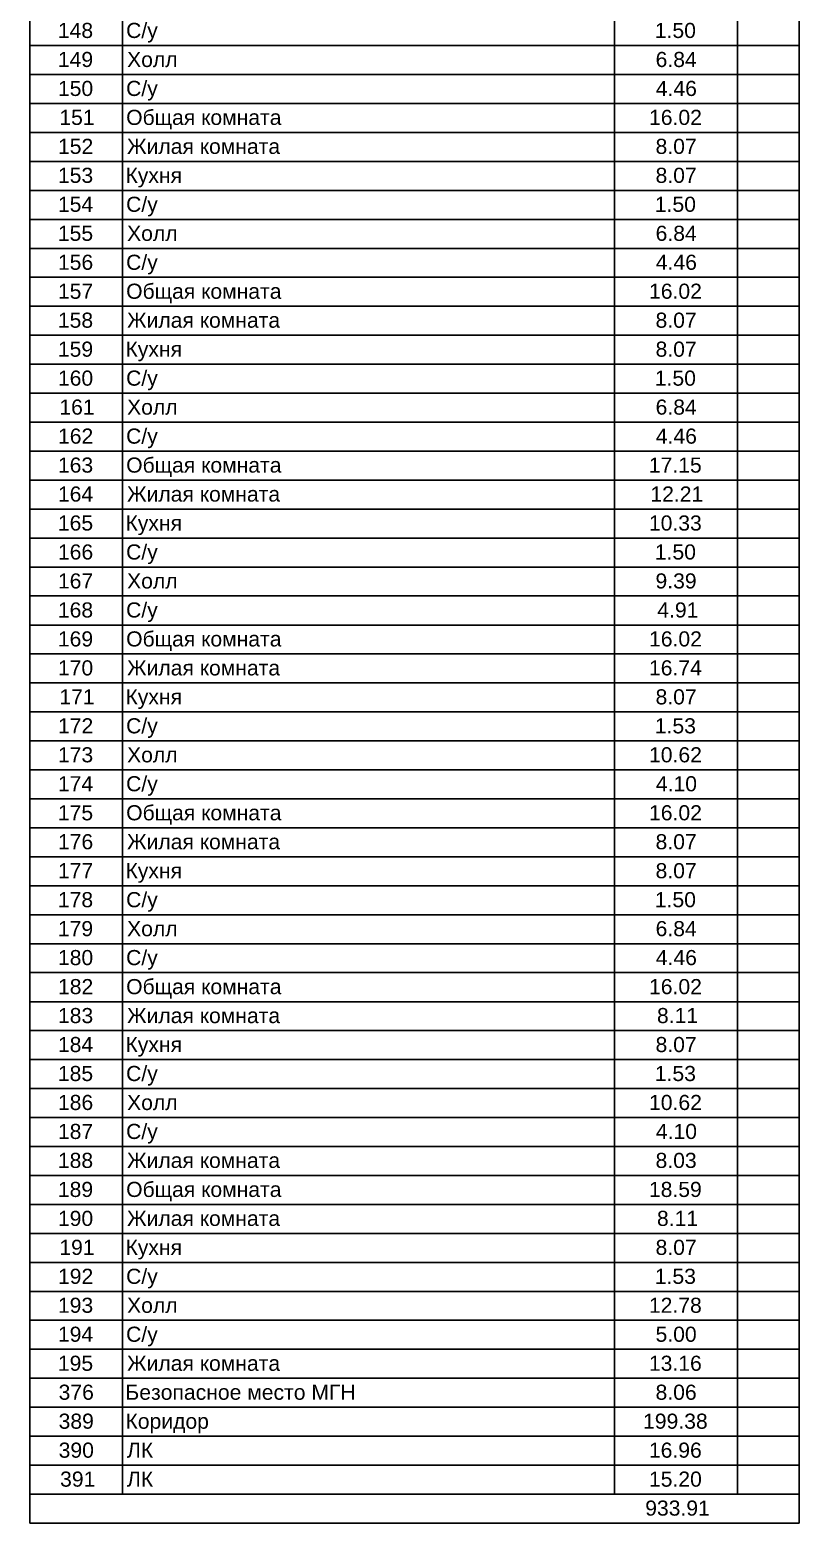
# Model space of a CAD drawing. Header units: millimetres. Extents: x -3463 to 813393, y -106315 to 159215.
# Drawn here: x 213293 to 225798, y 48891 to 73174 of the extents above; entities that cross this region are included whole.
import ezdxf

# ---------------------------------------------------------------- set-up
doc = ezdxf.new("R2010")
doc.units = ezdxf.units.MM
doc.layers.add('PLANS_', color=252, linetype='Continuous')
doc.styles.add('Arial_6', font='arial.ttf', dxfattribs={"height": 2.458832})

# ---------------------------------------------------------------- blocks, each defined once
blk = doc.blocks.new('A$Cdfc8a41d')
at = {"layer": 'PLANS_'}
for p, q in [((-8022, 23410), (-8022, -20510)), ((4483, 23410), (4483, -20510)), ((-6516, 3990), (-6516, 3518)), ((1481, 3990), (1481, 3518)), ((3483, 3990), (3483, 3518)), ((-6516, 3518), (-8022, 3518)), ((1481, 3518), (-6516, 3518)), ((-6516, 3518), (-6516, 3047)), ((3483, 3518), (1481, 3518)), ((1481, 3518), (1481, 3047)), ((4483, 3518), (3483, 3518)), ((3483, 3518), (3483, 3047)), ((-6516, 3047), (-8022, 3047)), ((1481, 3047), (-6516, 3047)), ((-6516, 3047), (-6516, 2576)), ((3483, 3047), (1481, 3047)), ((1481, 3047), (1481, 2576)), ((4483, 3047), (3483, 3047)), ((3483, 3047), (3483, 2576)), ((-6516, 2576), (-8022, 2576)), ((1481, 2576), (-6516, 2576)), ((-6516, 2576), (-6516, 2105)), ((3483, 2576), (1481, 2576)), ((1481, 2576), (1481, 2105)), ((4483, 2576), (3483, 2576)), ((3483, 2576), (3483, 2105)), ((-6516, 2105), (-8022, 2105)), ((1481, 2105), (-6516, 2105)), ((-6516, 2105), (-6516, 1634)), ((3483, 2105), (1481, 2105)), ((1481, 2105), (1481, 1634)), ((4483, 2105), (3483, 2105)), ((3483, 2105), (3483, 1634)), ((-6516, 1634), (-8022, 1634)), ((1481, 1634), (-6516, 1634)), ((-6516, 1634), (-6516, 1163)), ((3483, 1634), (1481, 1634)), ((1481, 1634), (1481, 1163)), ((4483, 1634), (3483, 1634)), ((3483, 1634), (3483, 1163)), ((-6516, 1163), (-8022, 1163)), ((1481, 1163), (-6516, 1163)), ((-6516, 1163), (-6516, 692)), ((3483, 1163), (1481, 1163)), ((1481, 1163), (1481, 692)), ((4483, 1163), (3483, 1163)), ((3483, 1163), (3483, 692)), ((-6516, 692), (-8022, 692)), ((1481, 692), (-6516, 692)), ((-6516, 692), (-6516, 220)), ((3483, 692), (1481, 692)), ((1481, 692), (1481, 220)), ((4483, 692), (3483, 692)), ((3483, 692), (3483, 220)), ((-6516, 220), (-8022, 220)), ((1481, 220), (-6516, 220)), ((-6516, 220), (-6516, -251)), ((3483, 220), (1481, 220)), ((1481, 220), (1481, -251)), ((4483, 220), (3483, 220)), ((3483, 220), (3483, -251)), ((-6516, -251), (-8022, -251)), ((1481, -251), (-6516, -251)), ((-6516, -251), (-6516, -722)), ((3483, -251), (1481, -251)), ((1481, -251), (1481, -722)), ((4483, -251), (3483, -251)), ((3483, -251), (3483, -722)), ((-6516, -722), (-8022, -722)), ((1481, -722), (-6516, -722)), ((-6516, -722), (-6516, -1193)), ((3483, -722), (1481, -722)), ((1481, -722), (1481, -1193)), ((4483, -722), (3483, -722)), ((3483, -722), (3483, -1193)), ((-6516, -1193), (-8022, -1193)), ((1481, -1193), (-6516, -1193)), ((-6516, -1193), (-6516, -1664)), ((3483, -1193), (1481, -1193)), ((1481, -1193), (1481, -1664)), ((4483, -1193), (3483, -1193)), ((3483, -1193), (3483, -1664)), ((-6516, -1664), (-8022, -1664)), ((1481, -1664), (-6516, -1664)), ((-6516, -1664), (-6516, -2135)), ((3483, -1664), (1481, -1664)), ((1481, -1664), (1481, -2135)), ((4483, -1664), (3483, -1664)), ((3483, -1664), (3483, -2135)), ((-6516, -2135), (-8022, -2135)), ((1481, -2135), (-6516, -2135)), ((-6516, -2135), (-6516, -2607)), ((3483, -2135), (1481, -2135)), ((1481, -2135), (1481, -2607)), ((4483, -2135), (3483, -2135)), ((3483, -2135), (3483, -2607)), ((-6516, -2607), (-8022, -2607)), ((1481, -2607), (-6516, -2607)), ((-6516, -2607), (-6516, -3078)), ((3483, -2607), (1481, -2607)), ((1481, -2607), (1481, -3078)), ((4483, -2607), (3483, -2607)), ((3483, -2607), (3483, -3078)), ((-6516, -3078), (-8022, -3078)), ((1481, -3078), (-6516, -3078)), ((-6516, -3078), (-6516, -3549)), ((3483, -3078), (1481, -3078)), ((1481, -3078), (1481, -3549)), ((4483, -3078), (3483, -3078)), ((3483, -3078), (3483, -3549)), ((-6516, -3549), (-8022, -3549)), ((1481, -3549), (-6516, -3549)), ((-6516, -3549), (-6516, -4020)), ((3483, -3549), (1481, -3549)), ((1481, -3549), (1481, -4020)), ((4483, -3549), (3483, -3549)), ((3483, -3549), (3483, -4020)), ((-6516, -4020), (-8022, -4020)), ((1481, -4020), (-6516, -4020)), ((-6516, -4020), (-6516, -4491)), ((3483, -4020), (1481, -4020)), ((1481, -4020), (1481, -4491)), ((4483, -4020), (3483, -4020)), ((3483, -4020), (3483, -4491)), ((-6516, -4491), (-8022, -4491)), ((1481, -4491), (-6516, -4491)), ((-6516, -4491), (-6516, -4962)), ((3483, -4491), (1481, -4491)), ((1481, -4491), (1481, -4962)), ((4483, -4491), (3483, -4491)), ((3483, -4491), (3483, -4962)), ((-6516, -4962), (-8022, -4962)), ((1481, -4962), (-6516, -4962)), ((-6516, -4962), (-6516, -5433)), ((3483, -4962), (1481, -4962)), ((1481, -4962), (1481, -5433)), ((4483, -4962), (3483, -4962)), ((3483, -4962), (3483, -5433)), ((-6516, -5433), (-8022, -5433)), ((1481, -5433), (-6516, -5433)), ((-6516, -5433), (-6516, -5905)), ((3483, -5433), (1481, -5433)), ((1481, -5433), (1481, -5905)), ((4483, -5433), (3483, -5433)), ((3483, -5433), (3483, -5905)), ((-6516, -5905), (-8022, -5905)), ((1481, -5905), (-6516, -5905)), ((-6516, -5905), (-6516, -6376)), ((3483, -5905), (1481, -5905)), ((1481, -5905), (1481, -6376)), ((4483, -5905), (3483, -5905)), ((3483, -5905), (3483, -6376)), ((-6516, -6376), (-8022, -6376)), ((1481, -6376), (-6516, -6376)), ((-6516, -6376), (-6516, -6847)), ((3483, -6376), (1481, -6376)), ((1481, -6376), (1481, -6847)), ((4483, -6376), (3483, -6376)), ((3483, -6376), (3483, -6847)), ((-6516, -6847), (-8022, -6847)), ((1481, -6847), (-6516, -6847)), ((-6516, -6847), (-6516, -7318)), ((3483, -6847), (1481, -6847)), ((1481, -6847), (1481, -7318)), ((4483, -6847), (3483, -6847)), ((3483, -6847), (3483, -7318)), ((-6516, -7318), (-8022, -7318)), ((1481, -7318), (-6516, -7318)), ((-6516, -7318), (-6516, -7789)), ((3483, -7318), (1481, -7318)), ((1481, -7318), (1481, -7789)), ((4483, -7318), (3483, -7318)), ((3483, -7318), (3483, -7789)), ((-6516, -7789), (-8022, -7789)), ((1481, -7789), (-6516, -7789)), ((-6516, -7789), (-6516, -8260)), ((3483, -7789), (1481, -7789)), ((1481, -7789), (1481, -8260)), ((4483, -7789), (3483, -7789)), ((3483, -7789), (3483, -8260)), ((-6516, -8260), (-8022, -8260)), ((1481, -8260), (-6516, -8260)), ((-6516, -8260), (-6516, -8732)), ((3483, -8260), (1481, -8260)), ((1481, -8260), (1481, -8732)), ((4483, -8260), (3483, -8260)), ((3483, -8260), (3483, -8732)), ((-6516, -8732), (-8022, -8732)), ((1481, -8732), (-6516, -8732)), ((-6516, -8732), (-6516, -9203)), ((3483, -8732), (1481, -8732)), ((1481, -8732), (1481, -9203)), ((4483, -8732), (3483, -8732)), ((3483, -8732), (3483, -9203)), ((-6516, -9203), (-8022, -9203)), ((1481, -9203), (-6516, -9203)), ((-6516, -9203), (-6516, -9674)), ((3483, -9203), (1481, -9203)), ((1481, -9203), (1481, -9674)), ((4483, -9203), (3483, -9203)), ((3483, -9203), (3483, -9674)), ((-6516, -9674), (-8022, -9674)), ((1481, -9674), (-6516, -9674)), ((-6516, -9674), (-6516, -10145)), ((3483, -9674), (1481, -9674)), ((1481, -9674), (1481, -10145)), ((4483, -9674), (3483, -9674)), ((3483, -9674), (3483, -10145)), ((-6516, -10145), (-8022, -10145)), ((1481, -10145), (-6516, -10145)), ((-6516, -10145), (-6516, -10616)), ((3483, -10145), (1481, -10145)), ((1481, -10145), (1481, -10616)), ((4483, -10145), (3483, -10145)), ((3483, -10145), (3483, -10616)), ((-6516, -10616), (-8022, -10616)), ((1481, -10616), (-6516, -10616)), ((-6516, -10616), (-6516, -11087)), ((3483, -10616), (1481, -10616)), ((1481, -10616), (1481, -11087)), ((4483, -10616), (3483, -10616)), ((3483, -10616), (3483, -11087)), ((-6516, -11087), (-8022, -11087)), ((1481, -11087), (-6516, -11087)), ((-6516, -11087), (-6516, -11558)), ((3483, -11087), (1481, -11087)), ((1481, -11087), (1481, -11558)), ((4483, -11087), (3483, -11087)), ((3483, -11087), (3483, -11558)), ((-6516, -11558), (-8022, -11558)), ((1481, -11558), (-6516, -11558)), ((-6516, -11558), (-6516, -12030)), ((3483, -11558), (1481, -11558)), ((1481, -11558), (1481, -12030)), ((4483, -11558), (3483, -11558)), ((3483, -11558), (3483, -12030)), ((-6516, -12030), (-8022, -12030)), ((1481, -12030), (-6516, -12030)), ((-6516, -12030), (-6516, -12501)), ((3483, -12030), (1481, -12030)), ((1481, -12030), (1481, -12501)), ((4483, -12030), (3483, -12030)), ((3483, -12030), (3483, -12501)), ((-6516, -12501), (-8022, -12501)), ((1481, -12501), (-6516, -12501)), ((-6516, -12501), (-6516, -12972)), ((3483, -12501), (1481, -12501)), ((1481, -12501), (1481, -12972)), ((4483, -12501), (3483, -12501)), ((3483, -12501), (3483, -12972)), ((-6516, -12972), (-8022, -12972)), ((1481, -12972), (-6516, -12972)), ((-6516, -12972), (-6516, -13443)), ((3483, -12972), (1481, -12972)), ((1481, -12972), (1481, -13443)), ((4483, -12972), (3483, -12972)), ((3483, -12972), (3483, -13443)), ((-6516, -13443), (-8022, -13443)), ((1481, -13443), (-6516, -13443)), ((-6516, -13443), (-6516, -13914)), ((3483, -13443), (1481, -13443)), ((1481, -13443), (1481, -13914)), ((4483, -13443), (3483, -13443)), ((3483, -13443), (3483, -13914)), ((-6516, -13914), (-8022, -13914)), ((1481, -13914), (-6516, -13914)), ((-6516, -13914), (-6516, -14385)), ((3483, -13914), (1481, -13914)), ((1481, -13914), (1481, -14385)), ((4483, -13914), (3483, -13914)), ((3483, -13914), (3483, -14385)), ((-6516, -14385), (-8022, -14385)), ((1481, -14385), (-6516, -14385)), ((-6516, -14385), (-6516, -14857)), ((3483, -14385), (1481, -14385)), ((1481, -14385), (1481, -14857)), ((4483, -14385), (3483, -14385)), ((3483, -14385), (3483, -14857)), ((-6516, -14857), (-8022, -14857)), ((1481, -14857), (-6516, -14857)), ((-6516, -14857), (-6516, -15328)), ((3483, -14857), (1481, -14857)), ((1481, -14857), (1481, -15328)), ((4483, -14857), (3483, -14857)), ((3483, -14857), (3483, -15328)), ((-6516, -15328), (-8022, -15328)), ((1481, -15328), (-6516, -15328)), ((-6516, -15328), (-6516, -15799)), ((3483, -15328), (1481, -15328)), ((1481, -15328), (1481, -15799)), ((4483, -15328), (3483, -15328)), ((3483, -15328), (3483, -15799)), ((-6516, -15799), (-8022, -15799)), ((1481, -15799), (-6516, -15799)), ((-6516, -15799), (-6516, -16270)), ((3483, -15799), (1481, -15799)), ((1481, -15799), (1481, -16270)), ((4483, -15799), (3483, -15799)), ((3483, -15799), (3483, -16270)), ((-6516, -16270), (-8022, -16270)), ((1481, -16270), (-6516, -16270)), ((-6516, -16270), (-6516, -16741)), ((3483, -16270), (1481, -16270)), ((1481, -16270), (1481, -16741)), ((4483, -16270), (3483, -16270)), ((3483, -16270), (3483, -16741)), ((-6516, -16741), (-8022, -16741)), ((1481, -16741), (-6516, -16741)), ((-6516, -16741), (-6516, -17212)), ((3483, -16741), (1481, -16741)), ((1481, -16741), (1481, -17212)), ((4483, -16741), (3483, -16741)), ((3483, -16741), (3483, -17212)), ((-6516, -17212), (-8022, -17212)), ((1481, -17212), (-6516, -17212)), ((-6516, -17212), (-6516, -17683)), ((3483, -17212), (1481, -17212)), ((1481, -17212), (1481, -17683)), ((4483, -17212), (3483, -17212)), ((3483, -17212), (3483, -17683)), ((-6516, -17683), (-8022, -17683)), ((1481, -17683), (-6516, -17683)), ((-6516, -17683), (-6516, -18155)), ((3483, -17683), (1481, -17683)), ((1481, -17683), (1481, -18155)), ((4483, -17683), (3483, -17683)), ((3483, -17683), (3483, -18155)), ((-6516, -18155), (-8022, -18155)), ((1481, -18155), (-6516, -18155)), ((-6516, -18155), (-6516, -18626)), ((3483, -18155), (1481, -18155)), ((1481, -18155), (1481, -18626)), ((4483, -18155), (3483, -18155)), ((3483, -18155), (3483, -18626)), ((-6516, -18626), (-8022, -18626)), ((1481, -18626), (-6516, -18626)), ((-6516, -18626), (-6516, -19097)), ((3483, -18626), (1481, -18626)), ((1481, -18626), (1481, -19097)), ((4483, -18626), (3483, -18626)), ((3483, -18626), (3483, -19097)), ((-6516, -19097), (-8022, -19097)), ((1481, -19097), (-6516, -19097)), ((-6516, -19097), (-6516, -19568)), ((3483, -19097), (1481, -19097)), ((1481, -19097), (1481, -19568)), ((4483, -19097), (3483, -19097)), ((3483, -19097), (3483, -19568)), ((-6516, -19568), (-8022, -19568)), ((1481, -19568), (-6516, -19568)), ((-6516, -19568), (-6516, -20039)), ((3483, -19568), (1481, -19568)), ((1481, -19568), (1481, -20039)), ((4483, -19568), (3483, -19568)), ((3483, -19568), (3483, -20039)), ((-6516, -20039), (-8022, -20039)), ((1481, -20039), (-6516, -20039)), ((3483, -20039), (1481, -20039)), ((4483, -20039), (3483, -20039)), ((4483, -20510), (-8022, -20510))]:
    blk.add_line(p, q, dxfattribs=at)
at = {"layer": 'PLANS_', "lineweight": -3, "style": 'Arial_6'}
for s, height, p in [('148', 245.9, (-7567, 3641)), ('С/у', 245.9, (-6458, 3641)), ('1.50', 245.9, (2137, 3641)), ('149', 245.9, (-7567, 3169)), ('Холл', 245.9, (-6442, 3169)), ('6.84', 245.9, (2150, 3169)), ('150', 245.9, (-7566, 2698)), ('С/у', 245.9, (-6458, 2698)), ('4.46', 245.9, (2153, 2698)), ('151', 245.9, (-7543, 2227)), ('Общая комната', 245.88, (-6457, 2227)), ('16.02', 245.9, (2043, 2227)), ('152', 245.9, (-7565, 1756)), ('Жилая комната', 245.88, (-6442, 1756)), ('8.07', 245.9, (2149, 1756)), ('153', 245.9, (-7566, 1285)), ('Кухня', 245.9, (-6468, 1285)), ('8.07', 245.9, (2149, 1285)), ('154', 245.9, (-7566, 814)), ('С/у', 245.9, (-6458, 814)), ('1.50', 245.9, (2137, 814)), ('155', 245.9, (-7567, 342)), ('Холл', 245.9, (-6442, 342)), ('6.84', 245.9, (2150, 342)), ('156', 245.9, (-7566, -129)), ('С/у', 245.9, (-6458, -129)), ('4.46', 245.9, (2153, -129)), ('157', 245.9, (-7566, -600)), ('Общая комната', 245.88, (-6457, -600)), ('16.02', 245.9, (2043, -600)), ('158', 245.9, (-7567, -1071)), ('Жилая комната', 245.88, (-6442, -1071)), ('8.07', 245.9, (2149, -1071)), ('159', 245.9, (-7567, -1542)), ('Кухня', 245.9, (-6468, -1542)), ('8.07', 245.9, (2149, -1542)), ('160', 245.9, (-7566, -2013)), ('С/у', 245.9, (-6458, -2013)), ('1.50', 245.9, (2137, -2013)), ('161', 245.9, (-7543, -2484)), ('Холл', 245.9, (-6442, -2484)), ('6.84', 245.9, (2150, -2484)), ('162', 245.9, (-7565, -2956)), ('С/у', 245.9, (-6458, -2956)), ('4.46', 245.9, (2153, -2956)), ('163', 245.9, (-7566, -3427)), ('Общая комната', 245.88, (-6457, -3427)), ('17.15', 245.9, (2040, -3427)), ('164', 245.9, (-7566, -3898)), ('Жилая комната', 245.88, (-6442, -3898)), ('12.21', 245.9, (2065, -3898)), ('165', 245.9, (-7567, -4369)), ('Кухня', 245.9, (-6468, -4369)), ('10.33', 245.9, (2041, -4369)), ('166', 245.9, (-7566, -4840)), ('С/у', 245.9, (-6458, -4840)), ('1.50', 245.9, (2137, -4840)), ('167', 245.9, (-7566, -5311)), ('Холл', 245.9, (-6442, -5311)), ('9.39', 245.9, (2148, -5311)), ('168', 245.9, (-7567, -5783)), ('С/у', 245.9, (-6458, -5783)), ('4.91', 245.9, (2177, -5783)), ('169', 245.9, (-7567, -6254)), ('Общая комната', 245.88, (-6457, -6254)), ('16.02', 245.9, (2043, -6254)), ('170', 245.9, (-7566, -6725)), ('Жилая комната', 245.88, (-6442, -6725)), ('16.74', 245.9, (2042, -6725)), ('171', 245.9, (-7543, -7196)), ('Кухня', 245.9, (-6468, -7196)), ('8.07', 245.9, (2149, -7196)), ('172', 245.9, (-7565, -7667)), ('С/у', 245.9, (-6458, -7667)), ('1.53', 245.9, (2137, -7667)), ('173', 245.9, (-7566, -8138)), ('Холл', 245.9, (-6442, -8138)), ('10.62', 245.9, (2043, -8138)), ('174', 245.9, (-7566, -8609)), ('С/у', 245.9, (-6458, -8609)), ('4.10', 245.9, (2154, -8609)), ('175', 245.9, (-7567, -9081)), ('Общая комната', 245.88, (-6457, -9081)), ('16.02', 245.9, (2043, -9081)), ('176', 245.9, (-7566, -9552)), ('Жилая комната', 245.88, (-6442, -9552)), ('8.07', 245.9, (2149, -9552)), ('177', 245.9, (-7566, -10023)), ('Кухня', 245.9, (-6468, -10023)), ('8.07', 245.9, (2149, -10023)), ('178', 245.9, (-7567, -10494)), ('С/у', 245.9, (-6458, -10494)), ('1.50', 245.9, (2137, -10494)), ('179', 245.9, (-7567, -10965)), ('Холл', 245.9, (-6442, -10965)), ('6.84', 245.9, (2150, -10965)), ('180', 245.9, (-7566, -11436)), ('С/у', 245.9, (-6458, -11436)), ('4.46', 245.9, (2153, -11436)), ('Общая комната', 245.88, (-6457, -11908)), ('182', 245.9, (-7565, -11908)), ('16.02', 245.9, (2043, -11908)), ('183', 245.9, (-7566, -12379)), ('Жилая комната', 245.88, (-6442, -12379)), ('8.11', 245.9, (2172, -12379)), ('184', 245.9, (-7566, -12850)), ('Кухня', 245.9, (-6468, -12850)), ('8.07', 245.9, (2149, -12850)), ('185', 245.9, (-7567, -13321)), ('С/у', 245.9, (-6458, -13321)), ('1.53', 245.9, (2137, -13321)), ('186', 245.9, (-7566, -13792)), ('Холл', 245.9, (-6442, -13792)), ('10.62', 245.9, (2043, -13792)), ('187', 245.9, (-7566, -14263)), ('С/у', 245.9, (-6458, -14263)), ('4.10', 245.9, (2154, -14263)), ('188', 245.9, (-7567, -14734)), ('Жилая комната', 245.88, (-6442, -14734)), ('8.03', 245.9, (2149, -14734)), ('189', 245.9, (-7567, -15206)), ('Общая комната', 245.88, (-6457, -15206)), ('18.59', 245.9, (2041, -15206)), ('190', 245.9, (-7566, -15677)), ('Жилая комната', 245.88, (-6442, -15677)), ('8.11', 245.9, (2172, -15677)), ('191', 245.9, (-7543, -16148)), ('Кухня', 245.9, (-6468, -16148)), ('8.07', 245.9, (2149, -16148)), ('192', 245.9, (-7565, -16619)), ('С/у', 245.9, (-6458, -16619)), ('1.53', 245.9, (2137, -16619)), ('193', 245.9, (-7566, -17090)), ('Холл', 245.9, (-6442, -17090)), ('12.78', 245.9, (2041, -17090)), ('194', 245.9, (-7566, -17561)), ('С/у', 245.9, (-6458, -17561)), ('5.00', 245.9, (2149, -17561)), ('195', 245.9, (-7567, -18033)), ('Жилая комната', 245.88, (-6442, -18033)), ('13.16', 245.9, (2041, -18033)), ('376', 245.9, (-7555, -18504)), ('Безопасное место МГН', 245.88, (-6469, -18504)), ('8.06', 245.9, (2149, -18504)), ('389', 245.9, (-7555, -18975)), ('Коридор', 245.9, (-6468, -18975)), ('199.38', 245.9, (1946, -18975)), ('390', 245.9, (-7554, -19446)), ('ЛК', 245.9, (-6444, -19446)), ('16.96', 245.9, (2041, -19446)), ('391', 245.9, (-7531, -19917)), ('15.20', 245.9, (2042, -19917)), ('ЛК', 245.9, (-6444, -19917)), ('933.91', 245.9, (1981, -20388))]:
    blk.add_text(s, height=height, dxfattribs=at).set_placement(p)

msp = doc.modelspace()

# ---------------------------------------------------------------- block references
at = {"layer": 'PLANS_'}
msp.add_blockref('A$Cdfc8a41d', (221315, 69401), dxfattribs=at)

doc.saveas('drawing.dxf')
